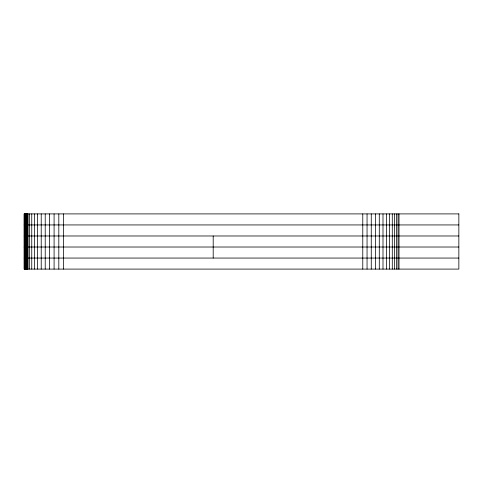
<?xml version="1.0" encoding="UTF-8"?>
<svg xmlns="http://www.w3.org/2000/svg" width="483" height="483" viewBox="0 0 483 483"><rect width="100%" height="100%" fill="white"/><g stroke="black" fill="none" stroke-linecap="round" stroke-linejoin="round"><path stroke-width="0.72" d="M24.15 224.939L458.85 224.939M24.15 235.982L458.85 235.982M24.15 247.018L458.85 247.018M24.15 258.061L458.85 258.061M399.012 213.903L399.012 269.097M398.028 213.903L398.028 269.097M396.567 213.903L396.567 269.097M394.641 213.903L394.641 269.097M392.293 213.903L392.293 269.097M389.54 213.903L389.54 269.097M386.43 213.903L386.43 269.097M382.995 213.903L382.995 269.097M379.294 213.903L379.294 269.097M375.363 213.903L375.363 269.097M371.264 213.903L371.264 269.097M367.05 213.903L367.05 269.097M362.775 213.903L362.775 269.097M213.196 235.982L213.196 258.061M63.617 213.903L63.617 269.097M58.811 213.903L58.811 269.097M54.09 213.903L54.09 269.097M49.538 213.903L49.538 269.097M45.221 213.903L45.221 269.097M41.218 213.903L41.218 269.097M37.596 213.903L37.596 269.097M34.426 213.903L34.426 269.097M31.751 213.903L31.751 269.097M29.62 213.903L29.62 269.097M28.074 213.903L28.074 269.097M27.199 213.903L27.199 269.097M27.102 213.903L27.102 269.097M26.945 213.903L26.945 269.097M26.849 213.903L26.891 269.097M26.819 213.903L26.819 269.097M25.267 213.903L25.267 269.097M25.092 213.903L25.092 269.097M24.929 213.903L24.929 269.097M24.778 213.903L24.778 269.097M24.645 213.903L24.645 269.097M24.53 213.903L24.53 269.097M24.428 213.903L24.428 269.097M24.343 213.903L24.343 269.097M24.277 213.903L24.277 269.097M458.85 213.903L24.15 213.903L24.18 269.097L458.85 269.097L458.85 213.903"/></g></svg>
